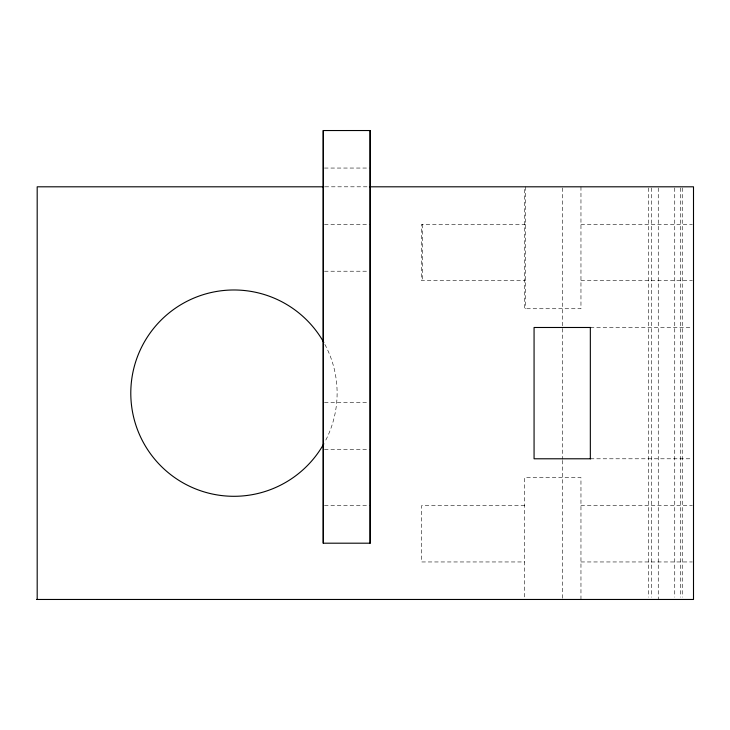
<?xml version="1.0" encoding="UTF-8"?>
<svg xmlns="http://www.w3.org/2000/svg" width="730" height="730" viewBox="0 0 730 730"><rect width="100%" height="100%" fill="white"/><g stroke="black" fill="none" stroke-linecap="round" stroke-linejoin="round"><path stroke-width="0.55" stroke-dasharray="3.65 2.74" d="M324.485 168.055L370.265 168.046M325.032 186.807L368.294 186.807M324.485 224.329L370.265 224.32M525.627 224.329L421.52 224.329L421.52 280.594L525.627 280.594M580.961 224.329L692.359 224.329M324.485 271.222L369.152 271.213M580.961 280.594L692.359 280.594M590.333 327.487L692.387 327.487M324.485 402.522L369.152 402.513M324.485 449.406L370.265 449.406M590.333 458.787L692.387 458.787M324.485 505.68L370.265 505.671M524.688 505.68L421.52 505.68L421.52 561.954L524.688 561.954M580.961 505.68L692.359 505.68M580.961 561.954L692.359 561.954M682.249 187.948L682.249 597.186M680.369 187.948L680.369 597.186M674.739 187.948L674.739 597.186M658.259 187.948L658.259 599.467M651.461 187.948L651.461 597.186M648.733 187.948L648.733 597.186M580.961 186.807L580.961 308.735L524.688 308.735L524.688 186.807M580.961 599.467L580.961 477.548L524.688 477.548L524.688 599.467M562.447 187.948L562.447 459.252M562.447 460.393L562.447 599.467M525.627 186.807L525.627 308.735M422.46 224.329L422.46 280.594M324.868 344.387A103.167 103.167 0 0 1 324.868 441.887"/><path stroke-width="1.09" d="M323.892 186.807L37.184 186.807L37.194 599.467M369.435 186.807L693.5 186.807L693.5 599.467L36.5 599.467M590.771 327.487L534.068 327.487L534.068 458.787L590.771 458.787M590.333 327.487L590.333 458.787M370.019 130.533L370.019 543.193M323.372 130.542L323.372 543.193M323.828 443.785A103.167 103.167 0 0 1 167.918 472.401A103.167 103.167 0 0 1 167.918 313.882A103.167 103.167 0 0 1 323.828 342.498M370.265 130.533L323.125 130.542L323.125 543.193L370.265 543.193L370.265 130.533"/></g></svg>
